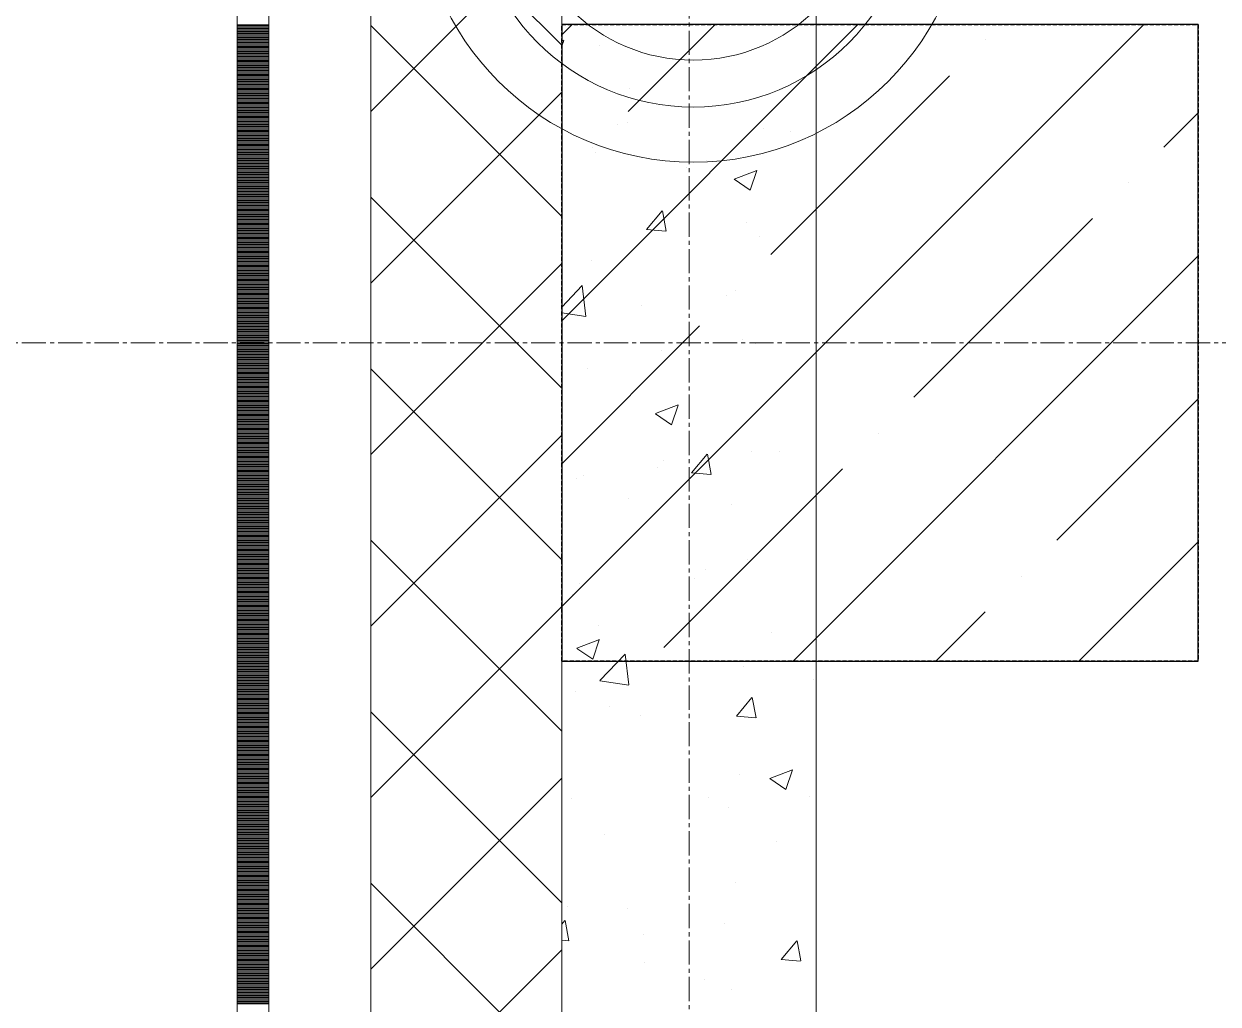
# Model space of a CAD drawing. Header units: millimetres. Extents: x 538266 to 1167394, y 114608 to 637157.
# Drawn here: x 828715 to 829653, y 192094 to 192864 of the extents above; entities that cross this region are included whole.
import ezdxf
from ezdxf.enums import TextEntityAlignment as Align

# ---------------------------------------------------------------- set-up
doc = ezdxf.new("R2010")
doc.units = ezdxf.units.MM
for name, pattern in [('CENTER2', [28.575, 19.05, -3.175, 3.175, -3.175]), ('DASHED', [19.05, 12.7, -6.35]), ('HIDDEN2', [4.7625, 3.175, -1.5875])]:
    doc.linetypes.add(name, pattern=pattern)
doc.layers.get('Defpoints').update_dxf_attribs({"color": 140})
doc.layers.add('АР_Делит', color=120, linetype='Continuous', lineweight=0, plot=False)
for name, color, linetype, lineweight in [('АР_Колонны', 70, 'Continuous', 30), ('АР_Стены ЖБ', 7, 'Continuous', 35), ('АР_Стены ПЕНОблок', 52, 'Continuous', 20), ('АР_Тонкая', 254, 'Continuous', 5), ('АР_Утеплитель', 31, 'Continuous', 0), ('АР_Штриховка', 8, 'Continuous', 0)]:
    doc.layers.add(name, color=color, linetype=linetype, lineweight=lineweight)
doc.layers.add('РД_Оси_100', color=7, linetype='Continuous', lineweight=0, true_color=0x525252)
doc.styles.add('style1', font='ARIALN.TTF')

# ---------------------------------------------------------------- blocks, each defined once
blk = doc.blocks.new('2_этаж')
at = {"layer": 'АР_Делит', "color": 18, "true_color": 0x000000}
for radius in [216.34, 173.04, 136.21]:
    blk.add_circle((672876.96, 192971.33), radius, dxfattribs=at)
at = {"layer": 'АР_Колонны', "color": 18, "linetype": 'HIDDEN2', "lineweight": 25, "true_color": 0x000000}
for p, q in [((672773.57, 192863.25), (673273.57, 192863.25)), ((672773.57, 192363.25), (672773.57, 192863.25)), ((673273.57, 192863.25), (673273.57, 192363.25)), ((673273.57, 192363.25), (672773.57, 192363.25))]:
    blk.add_line(p, q, dxfattribs=at)
at = {"layer": 'АР_Колонны', "color": 18, "linetype": 'Continuous', "lineweight": 15, "true_color": 0x000000}
for p, q in [((673273.57, 192863.25), (672773.57, 192863.25)), ((672773.57, 192863.25), (672773.57, 192363.25)), ((673273.57, 192863.25), (672773.57, 192863.25)), ((672773.57, 192863.25), (672773.57, 192363.25)), ((673273.57, 192363.25), (673273.57, 192863.25)), ((673273.57, 192363.25), (673273.57, 192863.25)), ((672773.57, 192363.25), (673273.57, 192363.25)), ((672773.57, 192363.25), (673273.57, 192363.25))]:
    blk.add_line(p, q, dxfattribs=at)
at = {"layer": 'АР_Стены ЖБ', "color": 18, "linetype": 'Continuous', "lineweight": 30, "true_color": 0x000000}
for p, q in [((673273.57, 192863.25), (672773.57, 192863.25)), ((672773.57, 192863.25), (672773.57, 192363.25)), ((673273.57, 192363.25), (673273.57, 192863.25)), ((672773.57, 192363.25), (673273.57, 192363.25))]:
    blk.add_line(p, q, dxfattribs=at)
at = {"layer": 'АР_Стены ПЕНОблок', "color": 18, "linetype": 'Continuous', "lineweight": 20, "true_color": 0x000000}
for p, q in [((672773.57, 213213.25), (672773.57, 137013.25)), ((672973.57, 137013.25), (672973.57, 213213.25))]:
    blk.add_line(p, q, dxfattribs=at)
at = {"layer": 'АР_Тонкая', "color": 18, "linetype": 'Continuous', "lineweight": 5, "true_color": 0x000000}
for p, q in [((672518.57, 213213.25), (672518.57, 137013.25)), ((672543.57, 213213.25), (672543.57, 137013.25)), ((672543.57, 137013.25), (672543.57, 213213.25)), ((672623.57, 137013.25), (672623.57, 213213.25))]:
    blk.add_line(p, q, dxfattribs=at)
at = {"layer": 'АР_Утеплитель', "color": 18, "linetype": 'Continuous', "lineweight": 0, "true_color": 0x000000}
for p, q in [((672623.57, 213213.25), (672623.57, 137013.25)), ((672773.57, 137013.25), (672773.57, 213213.25))]:
    blk.add_line(p, q, dxfattribs=at)
at = {"layer": 'АР_Штриховка', "color": 18, "linetype": 'Continuous', "lineweight": 0, "true_color": 0x000000}
for p, q in [((672773.57, 192846.97), (672623.57, 192996.97)), ((672623.57, 192794.83), (672773.57, 192944.83)), ((672518.57, 192863), (672543.57, 192863)), ((672518.57, 192862), (672543.57, 192862)), ((672518.57, 192861), (672543.57, 192861)), ((672518.57, 192860), (672543.57, 192860)), ((672518.57, 192859), (672543.57, 192859)), ((672773.57, 192712.27), (672623.57, 192862.27)), ((672518.57, 192858), (672543.57, 192858)), ((672518.57, 192857), (672543.57, 192857)), ((672518.57, 192856), (672543.57, 192856)), ((672518.57, 192855), (672543.57, 192855)), ((672518.57, 192854), (672543.57, 192854)), ((672518.57, 192853), (672543.57, 192853)), ((672518.57, 192852), (672543.57, 192852)), ((672518.57, 192851), (672543.57, 192851)), ((672518.57, 192850), (672543.57, 192850)), ((672773.57, 192850.24), (672775.19, 192850.86)), ((672773.57, 192846.04), (672775.13, 192850.7)), ((672518.57, 192849), (672543.57, 192849)), ((672518.57, 192848), (672543.57, 192848)), ((672518.57, 192847), (672543.57, 192847)), ((672518.57, 192846), (672543.57, 192846)), ((672518.57, 192845), (672543.57, 192845)), ((672518.57, 192844), (672543.57, 192844)), ((672518.57, 192843), (672543.57, 192843)), ((672518.57, 192842), (672543.57, 192842)), ((672518.57, 192841), (672543.57, 192841)), ((672518.57, 192840), (672543.57, 192840)), ((672803.19, 192846.94), (672803.19, 192846.94)), ((672518.57, 192839), (672543.57, 192839)), ((672518.57, 192838), (672543.57, 192838)), ((672518.57, 192837), (672543.57, 192837)), ((672518.57, 192836), (672543.57, 192836)), ((672518.57, 192835), (672543.57, 192835)), ((672518.57, 192834), (672543.57, 192834)), ((672518.57, 192833), (672543.57, 192833)), ((672518.57, 192832), (672543.57, 192832)), ((672518.57, 192831), (672543.57, 192831)), ((672518.57, 192830), (672543.57, 192830)), ((672518.57, 192829), (672543.57, 192829)), ((672518.57, 192828), (672543.57, 192828)), ((672518.57, 192827), (672543.57, 192827)), ((672518.57, 192826), (672543.57, 192826)), ((672518.57, 192825), (672543.57, 192825)), ((672518.57, 192824), (672543.57, 192824)), ((672518.57, 192823), (672543.57, 192823)), ((672518.57, 192822), (672543.57, 192822)), ((672518.57, 192821), (672543.57, 192821)), ((672518.57, 192820), (672543.57, 192820)), ((672518.57, 192819), (672543.57, 192819)), ((672518.57, 192818), (672543.57, 192818)), ((672518.57, 192817), (672543.57, 192817)), ((672518.57, 192816), (672543.57, 192816)), ((672518.57, 192815), (672543.57, 192815)), ((672518.57, 192814), (672543.57, 192814)), ((672518.57, 192813), (672543.57, 192813)), ((672518.57, 192812), (672543.57, 192812)), ((672826.52, 192812.51), (672826.52, 192812.51)), ((672518.57, 192811), (672543.57, 192811)), ((672518.57, 192810), (672543.57, 192810)), ((672518.57, 192809), (672543.57, 192809)), ((672518.57, 192808), (672543.57, 192808)), ((672518.57, 192807), (672543.57, 192807)), ((672518.57, 192806), (672543.57, 192806)), ((672518.57, 192805), (672543.57, 192805)), ((672518.57, 192804), (672543.57, 192804)), ((672518.57, 192803), (672543.57, 192803)), ((672623.57, 192660.13), (672773.57, 192810.13)), ((672518.57, 192802), (672543.57, 192802)), ((672518.57, 192801), (672543.57, 192801)), ((672518.57, 192800), (672543.57, 192800)), ((672518.57, 192799), (672543.57, 192799)), ((672518.57, 192798), (672543.57, 192798)), ((672518.57, 192797), (672543.57, 192797)), ((672518.57, 192796), (672543.57, 192796)), ((672518.57, 192795), (672543.57, 192795)), ((672518.57, 192794), (672543.57, 192794)), ((672518.57, 192793), (672543.57, 192793)), ((672518.57, 192792), (672543.57, 192792)), ((672518.57, 192791), (672543.57, 192791)), ((672518.57, 192790), (672543.57, 192790)), ((672518.57, 192789), (672543.57, 192789)), ((672518.57, 192788), (672543.57, 192788)), ((672518.57, 192787), (672543.57, 192787)), ((672518.57, 192786), (672543.57, 192786)), ((672518.57, 192785), (672543.57, 192785)), ((672518.57, 192784), (672543.57, 192784)), ((672817.73, 192785.01), (672817.73, 192785.01)), ((672825.2, 192786.44), (672825.2, 192786.44)), ((672518.57, 192783), (672543.57, 192783)), ((672518.57, 192782), (672543.57, 192782)), ((672518.57, 192781), (672543.57, 192781)), ((672518.57, 192780), (672543.57, 192780)), ((672518.57, 192779), (672543.57, 192779)), ((672518.57, 192778), (672543.57, 192778)), ((672518.57, 192777), (672543.57, 192777)), ((672518.57, 192776), (672543.57, 192776)), ((672518.57, 192775), (672543.57, 192775)), ((672932.02, 192781.43), (672932.02, 192781.43)), ((672953.32, 192779.28), (672953.32, 192779.28)), ((672518.57, 192774), (672543.57, 192774)), ((672518.57, 192773), (672543.57, 192773)), ((672518.57, 192772), (672543.57, 192772)), ((672518.57, 192771), (672543.57, 192771)), ((672518.57, 192770), (672543.57, 192770)), ((672518.57, 192769), (672543.57, 192769)), ((672518.57, 192768), (672543.57, 192768)), ((672518.57, 192767), (672543.57, 192767)), ((672518.57, 192766), (672543.57, 192766)), ((672518.57, 192765), (672543.57, 192765)), ((672518.57, 192764), (672543.57, 192764)), ((672518.57, 192763), (672543.57, 192763)), ((672518.57, 192762), (672543.57, 192762)), ((672518.57, 192761), (672543.57, 192761)), ((672518.57, 192760), (672543.57, 192760)), ((672518.57, 192759), (672543.57, 192759)), ((672518.57, 192758), (672543.57, 192758)), ((672518.57, 192757), (672543.57, 192757)), ((672518.57, 192756), (672543.57, 192756)), ((672800.1, 192762.39), (672800.1, 192762.39)), ((672887.38, 192756.74), (672887.38, 192756.74)), ((672518.57, 192755), (672543.57, 192755)), ((672518.57, 192754), (672543.57, 192754)), ((672518.57, 192753), (672543.57, 192753)), ((672518.57, 192752), (672543.57, 192752)), ((672518.57, 192751), (672543.57, 192751)), ((672518.57, 192750), (672543.57, 192750)), ((672518.57, 192749), (672543.57, 192749)), ((672518.57, 192748), (672543.57, 192748)), ((672518.57, 192747), (672543.57, 192747)), ((672871.29, 192750.89), (672871.29, 192750.89)), ((672909.02, 192741.76), (672926.8, 192748.59)), ((672921.6, 192733.08), (672926.75, 192748.43)), ((672518.57, 192746), (672543.57, 192746)), ((672518.57, 192745), (672543.57, 192745)), ((672518.57, 192744), (672543.57, 192744)), ((672518.57, 192743), (672543.57, 192743)), ((672518.57, 192742), (672543.57, 192742)), ((672518.57, 192741), (672543.57, 192741)), ((672518.57, 192740), (672543.57, 192740)), ((672518.57, 192739), (672543.57, 192739)), ((672518.57, 192738), (672543.57, 192738)), ((672518.57, 192737), (672543.57, 192737)), ((672908.95, 192741.61), (672921.58, 192733.09)), ((672518.57, 192736), (672543.57, 192736)), ((672518.57, 192735), (672543.57, 192735)), ((672518.57, 192734), (672543.57, 192734)), ((672518.57, 192733), (672543.57, 192733)), ((672518.57, 192732), (672543.57, 192732)), ((672518.57, 192731), (672543.57, 192731)), ((672518.57, 192730), (672543.57, 192730)), ((672518.57, 192729), (672543.57, 192729)), ((672518.57, 192728), (672543.57, 192728)), ((672773.57, 192577.56), (672623.57, 192727.56)), ((672518.57, 192727), (672543.57, 192727)), ((672518.57, 192726), (672543.57, 192726)), ((672518.57, 192725), (672543.57, 192725)), ((672518.57, 192724), (672543.57, 192724)), ((672518.57, 192723), (672543.57, 192723)), ((672518.57, 192722), (672543.57, 192722)), ((672518.57, 192721), (672543.57, 192721)), ((672518.57, 192720), (672543.57, 192720)), ((672518.57, 192719), (672543.57, 192719)), ((672518.57, 192718), (672543.57, 192718)), ((672518.57, 192717), (672543.57, 192717)), ((672518.57, 192716), (672543.57, 192716)), ((672518.57, 192715), (672543.57, 192715)), ((672518.57, 192714), (672543.57, 192714)), ((672518.57, 192713), (672543.57, 192713)), ((672518.57, 192712), (672543.57, 192712)), ((672518.57, 192711), (672543.57, 192711)), ((672518.57, 192710), (672543.57, 192710)), ((672518.57, 192709), (672543.57, 192709)), ((672840.31, 192702.2), (672852.56, 192716.8)), ((672855.75, 192700.92), (672852.82, 192716.84)), ((672518.57, 192708), (672543.57, 192708)), ((672518.57, 192707), (672543.57, 192707)), ((672518.57, 192706), (672543.57, 192706)), ((672518.57, 192705), (672543.57, 192705)), ((672518.57, 192704), (672543.57, 192704)), ((672518.57, 192703), (672543.57, 192703)), ((672518.57, 192702), (672543.57, 192702)), ((672518.57, 192701), (672543.57, 192701)), ((672518.57, 192700), (672543.57, 192700)), ((672840.31, 192702.2), (672855.49, 192700.87)), ((672918.8, 192707.38), (672918.8, 192707.38)), ((672518.57, 192699), (672543.57, 192699)), ((672518.57, 192698), (672543.57, 192698)), ((672518.57, 192697), (672543.57, 192697)), ((672518.57, 192696), (672543.57, 192696)), ((672518.57, 192695), (672543.57, 192695)), ((672518.57, 192694), (672543.57, 192694)), ((672518.57, 192693), (672543.57, 192693)), ((672518.57, 192692), (672543.57, 192692)), ((672518.57, 192691), (672543.57, 192691)), ((672518.57, 192690), (672543.57, 192690)), ((672928.93, 192696.88), (672928.93, 192696.88)), ((672518.57, 192689), (672543.57, 192689)), ((672518.57, 192688), (672543.57, 192688)), ((672518.57, 192687), (672543.57, 192687)), ((672518.57, 192686), (672543.57, 192686)), ((672518.57, 192685), (672543.57, 192685)), ((672518.57, 192684), (672543.57, 192684)), ((672518.57, 192683), (672543.57, 192683)), ((672518.57, 192682), (672543.57, 192682)), ((672518.57, 192681), (672543.57, 192681)), ((672518.57, 192680), (672543.57, 192680)), ((672518.57, 192679), (672543.57, 192679)), ((672518.57, 192678), (672543.57, 192678)), ((672518.57, 192677), (672543.57, 192677)), ((672518.57, 192676), (672543.57, 192676)), ((672518.57, 192675), (672543.57, 192675)), ((672518.57, 192674), (672543.57, 192674)), ((672518.57, 192673), (672543.57, 192673)), ((672518.57, 192672), (672543.57, 192672)), ((672623.57, 192525.43), (672773.57, 192675.43)), ((672797.01, 192677.83), (672797.01, 192677.83)), ((672518.57, 192671), (672543.57, 192671)), ((672518.57, 192670), (672543.57, 192670)), ((672518.57, 192669), (672543.57, 192669)), ((672518.57, 192668), (672543.57, 192668)), ((672518.57, 192667), (672543.57, 192667)), ((672518.57, 192666), (672543.57, 192666)), ((672518.57, 192665), (672543.57, 192665)), ((672518.57, 192664), (672543.57, 192664)), ((672518.57, 192663), (672543.57, 192663)), ((672518.57, 192662), (672543.57, 192662)), ((672518.57, 192661), (672543.57, 192661)), ((672518.57, 192660), (672543.57, 192660)), ((672518.57, 192659), (672543.57, 192659)), ((672518.57, 192658), (672543.57, 192658)), ((672518.57, 192657), (672543.57, 192657)), ((672518.57, 192656), (672543.57, 192656)), ((672518.57, 192655), (672543.57, 192655)), ((672518.57, 192654), (672543.57, 192654)), ((672518.57, 192653), (672543.57, 192653)), ((672773.57, 192641.28), (672789.66, 192658.06)), ((672792.54, 192633.94), (672789.74, 192658.07)), ((672518.57, 192652), (672543.57, 192652)), ((672518.57, 192651), (672543.57, 192651)), ((672518.57, 192650), (672543.57, 192650)), ((672518.57, 192649), (672543.57, 192649)), ((672518.57, 192648), (672543.57, 192648)), ((672518.57, 192647), (672543.57, 192647)), ((672518.57, 192646), (672543.57, 192646)), ((672518.57, 192645), (672543.57, 192645)), ((672518.57, 192644), (672543.57, 192644)), ((672518.57, 192643), (672543.57, 192643)), ((672902.79, 192650.17), (672902.79, 192650.17)), ((672518.57, 192642), (672543.57, 192642)), ((672518.57, 192641), (672543.57, 192641)), ((672518.57, 192640), (672543.57, 192640)), ((672518.57, 192639), (672543.57, 192639)), ((672518.57, 192638), (672543.57, 192638)), ((672518.57, 192637), (672543.57, 192637)), ((672518.57, 192636), (672543.57, 192636)), ((672518.57, 192635), (672543.57, 192635)), ((672518.57, 192634), (672543.57, 192634)), ((672773.57, 192636.76), (672792.53, 192633.82)), ((672836.26, 192642.43), (672836.26, 192642.43)), ((672518.57, 192633), (672543.57, 192633)), ((672518.57, 192632), (672543.57, 192632)), ((672518.57, 192631), (672543.57, 192631)), ((672518.57, 192630), (672543.57, 192630)), ((672518.57, 192629), (672543.57, 192629)), ((672518.57, 192628), (672543.57, 192628)), ((672518.57, 192627), (672543.57, 192627)), ((672518.57, 192626), (672543.57, 192626)), ((672518.57, 192625), (672543.57, 192625)), ((672518.57, 192624), (672543.57, 192624)), ((672518.57, 192623), (672543.57, 192623)), ((672518.57, 192622), (672543.57, 192622)), ((672518.57, 192621), (672543.57, 192621)), ((672518.57, 192620), (672543.57, 192620)), ((672518.57, 192619), (672543.57, 192619)), ((672518.57, 192618), (672543.57, 192618)), ((672518.57, 192617), (672543.57, 192617)), ((672518.57, 192616), (672543.57, 192616)), ((672518.57, 192615), (672543.57, 192615)), ((672915.56, 192615.57), (672915.56, 192615.57)), ((672518.57, 192614), (672543.57, 192614)), ((672518.57, 192613), (672543.57, 192613)), ((672518.57, 192612), (672543.57, 192612)), ((672518.57, 192611), (672543.57, 192611)), ((672518.57, 192610), (672543.57, 192610)), ((672518.57, 192609), (672543.57, 192609)), ((672518.57, 192608), (672543.57, 192608)), ((672518.57, 192607), (672543.57, 192607)), ((672518.57, 192606), (672543.57, 192606)), ((672851.98, 192607.2), (672851.98, 192607.2)), ((672925.85, 192612.32), (672925.85, 192612.32)), ((672518.57, 192605), (672543.57, 192605)), ((672518.57, 192604), (672543.57, 192604)), ((672518.57, 192603), (672543.57, 192603)), ((672518.57, 192602), (672543.57, 192602)), ((672518.57, 192601), (672543.57, 192601)), ((672518.57, 192600), (672543.57, 192600)), ((672518.57, 192599), (672543.57, 192599)), ((672518.57, 192598), (672543.57, 192598)), ((672518.57, 192597), (672543.57, 192597)), ((672518.57, 192596), (672543.57, 192596)), ((672518.57, 192595), (672543.57, 192595)), ((672518.57, 192594), (672543.57, 192594)), ((672518.57, 192593), (672543.57, 192593)), ((672518.57, 192592), (672543.57, 192592)), ((672518.57, 192591), (672543.57, 192591)), ((672518.57, 192590), (672543.57, 192590)), ((672518.57, 192589), (672543.57, 192589)), ((672518.57, 192588), (672543.57, 192588)), ((672518.57, 192587), (672543.57, 192587)), ((672773.57, 192442.86), (672623.57, 192592.86)), ((672793.92, 192593.28), (672793.92, 192593.28)), ((672518.57, 192586), (672543.57, 192586)), ((672518.57, 192585), (672543.57, 192585)), ((672518.57, 192584), (672543.57, 192584)), ((672518.57, 192583), (672543.57, 192583)), ((672518.57, 192582), (672543.57, 192582)), ((672518.57, 192581), (672543.57, 192581)), ((672518.57, 192580), (672543.57, 192580)), ((672518.57, 192579), (672543.57, 192579)), ((672518.57, 192578), (672543.57, 192578)), ((672518.57, 192577), (672543.57, 192577)), ((672518.57, 192576), (672543.57, 192576)), ((672518.57, 192575), (672543.57, 192575)), ((672518.57, 192574), (672543.57, 192574)), ((672518.57, 192573), (672543.57, 192573)), ((672518.57, 192572), (672543.57, 192572)), ((672518.57, 192571), (672543.57, 192571)), ((672518.57, 192570), (672543.57, 192570)), ((672518.57, 192569), (672543.57, 192569)), ((672518.57, 192568), (672543.57, 192568)), ((672518.57, 192567), (672543.57, 192567)), ((672518.57, 192566), (672543.57, 192566)), ((672518.57, 192565), (672543.57, 192565)), ((672518.57, 192564), (672543.57, 192564)), ((672518.57, 192563), (672543.57, 192563)), ((672518.57, 192562), (672543.57, 192562)), ((672518.57, 192561), (672543.57, 192561)), ((672518.57, 192560), (672543.57, 192560)), ((672518.57, 192559), (672543.57, 192559)), ((672847.22, 192557.58), (672865, 192564.4)), ((672859.8, 192548.89), (672864.95, 192564.24)), ((672518.57, 192558), (672543.57, 192558)), ((672518.57, 192557), (672543.57, 192557)), ((672518.57, 192556), (672543.57, 192556)), ((672518.57, 192555), (672543.57, 192555)), ((672518.57, 192554), (672543.57, 192554)), ((672518.57, 192553), (672543.57, 192553)), ((672518.57, 192552), (672543.57, 192552)), ((672518.57, 192551), (672543.57, 192551)), ((672518.57, 192550), (672543.57, 192550)), ((672847.15, 192557.42), (672859.78, 192548.9)), ((672518.57, 192549), (672543.57, 192549)), ((672518.57, 192548), (672543.57, 192548)), ((672518.57, 192547), (672543.57, 192547)), ((672518.57, 192546), (672543.57, 192546)), ((672518.57, 192545), (672543.57, 192545)), ((672518.57, 192544), (672543.57, 192544)), ((672518.57, 192543), (672543.57, 192543)), ((672518.57, 192542), (672543.57, 192542)), ((672518.57, 192541), (672543.57, 192541)), ((672518.57, 192540), (672543.57, 192540)), ((672623.57, 192390.72), (672773.57, 192540.72)), ((672518.57, 192539), (672543.57, 192539)), ((672518.57, 192538), (672543.57, 192538)), ((672518.57, 192537), (672543.57, 192537)), ((672518.57, 192536), (672543.57, 192536)), ((672518.57, 192535), (672543.57, 192535)), ((672518.57, 192534), (672543.57, 192534)), ((672518.57, 192533), (672543.57, 192533)), ((672518.57, 192532), (672543.57, 192532)), ((672518.57, 192531), (672543.57, 192531)), ((672518.57, 192530), (672543.57, 192530)), ((672518.57, 192529), (672543.57, 192529)), ((672518.57, 192528), (672543.57, 192528)), ((672518.57, 192527), (672543.57, 192527)), ((672518.57, 192526), (672543.57, 192526)), ((672518.57, 192525), (672543.57, 192525)), ((672518.57, 192524), (672543.57, 192524)), ((672518.57, 192523), (672543.57, 192523)), ((672518.57, 192522), (672543.57, 192522)), ((672518.57, 192521), (672543.57, 192521)), ((672875.56, 192511.15), (672887.8, 192525.74)), ((672891, 192509.86), (672888.06, 192525.78)), ((672922.76, 192527.77), (672922.76, 192527.77)), ((672944.94, 192528.05), (672944.94, 192528.05)), ((672518.57, 192520), (672543.57, 192520)), ((672518.57, 192519), (672543.57, 192519)), ((672518.57, 192518), (672543.57, 192518)), ((672518.57, 192517), (672543.57, 192517)), ((672518.57, 192516), (672543.57, 192516)), ((672518.57, 192515), (672543.57, 192515)), ((672518.57, 192514), (672543.57, 192514)), ((672518.57, 192513), (672543.57, 192513)), ((672518.57, 192512), (672543.57, 192512)), ((672848.74, 192515.39), (672848.74, 192515.39)), ((672853.33, 192520.38), (672853.33, 192520.38)), ((672518.57, 192511), (672543.57, 192511)), ((672518.57, 192510), (672543.57, 192510)), ((672518.57, 192509), (672543.57, 192509)), ((672518.57, 192508), (672543.57, 192508)), ((672518.57, 192507), (672543.57, 192507)), ((672518.57, 192506), (672543.57, 192506)), ((672518.57, 192505), (672543.57, 192505)), ((672518.57, 192504), (672543.57, 192504)), ((672518.57, 192503), (672543.57, 192503)), ((672785.16, 192507.02), (672785.16, 192507.02)), ((672790.83, 192508.72), (672790.83, 192508.72)), ((672875.56, 192511.14), (672890.74, 192509.81)), ((672518.57, 192502), (672543.57, 192502)), ((672518.57, 192501), (672543.57, 192501)), ((672518.57, 192500), (672543.57, 192500)), ((672518.57, 192499), (672543.57, 192499)), ((672518.57, 192498), (672543.57, 192498)), ((672518.57, 192497), (672543.57, 192497)), ((672518.57, 192496), (672543.57, 192496)), ((672518.57, 192495), (672543.57, 192495)), ((672518.57, 192494), (672543.57, 192494)), ((672518.57, 192493), (672543.57, 192493)), ((672518.57, 192492), (672543.57, 192492)), ((672518.57, 192491), (672543.57, 192491)), ((672518.57, 192490), (672543.57, 192490)), ((672518.57, 192489), (672543.57, 192489)), ((672518.57, 192488), (672543.57, 192488)), ((672518.57, 192487), (672543.57, 192487)), ((672518.57, 192486), (672543.57, 192486)), ((672518.57, 192485), (672543.57, 192485)), ((672518.57, 192484), (672543.57, 192484)), ((672825.77, 192490.88), (672825.77, 192490.88)), ((672906.88, 192486.26), (672906.88, 192486.26)), ((672518.57, 192483), (672543.57, 192483)), ((672518.57, 192482), (672543.57, 192482)), ((672518.57, 192481), (672543.57, 192481)), ((672518.57, 192480), (672543.57, 192480)), ((672518.57, 192479), (672543.57, 192479)), ((672518.57, 192478), (672543.57, 192478)), ((672518.57, 192477), (672543.57, 192477)), ((672518.57, 192476), (672543.57, 192476)), ((672518.57, 192475), (672543.57, 192475)), ((672518.57, 192474), (672543.57, 192474)), ((672518.57, 192473), (672543.57, 192473)), ((672518.57, 192472), (672543.57, 192472)), ((672518.57, 192471), (672543.57, 192471)), ((672518.57, 192470), (672543.57, 192470)), ((672518.57, 192469), (672543.57, 192469)), ((672518.57, 192468), (672543.57, 192468)), ((672518.57, 192467), (672543.57, 192467)), ((672518.57, 192466), (672543.57, 192466)), ((672518.57, 192465), (672543.57, 192465)), ((672518.57, 192464), (672543.57, 192464)), ((672518.57, 192463), (672543.57, 192463)), ((672518.57, 192462), (672543.57, 192462)), ((672518.57, 192461), (672543.57, 192461)), ((672518.57, 192460), (672543.57, 192460)), ((672518.57, 192459), (672543.57, 192459)), ((672518.57, 192458), (672543.57, 192458)), ((672518.57, 192457), (672543.57, 192457)), ((672518.57, 192456), (672543.57, 192456)), ((672773.57, 192308.15), (672623.57, 192458.15)), ((672518.57, 192455), (672543.57, 192455)), ((672518.57, 192454), (672543.57, 192454)), ((672518.57, 192453), (672543.57, 192453)), ((672518.57, 192452), (672543.57, 192452)), ((672518.57, 192451), (672543.57, 192451)), ((672518.57, 192450), (672543.57, 192450)), ((672518.57, 192449), (672543.57, 192449)), ((672518.57, 192448), (672543.57, 192448)), ((672518.57, 192447), (672543.57, 192447)), ((672518.57, 192446), (672543.57, 192446)), ((672518.57, 192445), (672543.57, 192445)), ((672518.57, 192444), (672543.57, 192444)), ((672518.57, 192443), (672543.57, 192443)), ((672518.57, 192442), (672543.57, 192442)), ((672518.57, 192441), (672543.57, 192441)), ((672518.57, 192440), (672543.57, 192440)), ((672518.57, 192439), (672543.57, 192439)), ((672518.57, 192438), (672543.57, 192438)), ((672518.57, 192437), (672543.57, 192437)), ((672919.67, 192443.21), (672919.67, 192443.21)), ((672518.57, 192436), (672543.57, 192436)), ((672518.57, 192435), (672543.57, 192435)), ((672518.57, 192434), (672543.57, 192434)), ((672518.57, 192433), (672543.57, 192433)), ((672518.57, 192432), (672543.57, 192432)), ((672518.57, 192431), (672543.57, 192431)), ((672518.57, 192430), (672543.57, 192430)), ((672518.57, 192429), (672543.57, 192429)), ((672518.57, 192428), (672543.57, 192428)), ((672878.12, 192427.87), (672878.12, 192427.87)), ((672886.64, 192435.11), (672886.64, 192435.11)), ((672518.57, 192427), (672543.57, 192427)), ((672518.57, 192426), (672543.57, 192426)), ((672518.57, 192425), (672543.57, 192425)), ((672518.57, 192424), (672543.57, 192424)), ((672518.57, 192423), (672543.57, 192423)), ((672518.57, 192422), (672543.57, 192422)), ((672518.57, 192421), (672543.57, 192421)), ((672518.57, 192420), (672543.57, 192420)), ((672518.57, 192419), (672543.57, 192419)), ((672518.57, 192418), (672543.57, 192418)), ((672787.74, 192424.17), (672787.74, 192424.17)), ((672518.57, 192417), (672543.57, 192417)), ((672518.57, 192416), (672543.57, 192416)), ((672518.57, 192415), (672543.57, 192415)), ((672518.57, 192414), (672543.57, 192414)), ((672518.57, 192413), (672543.57, 192413)), ((672518.57, 192412), (672543.57, 192412)), ((672518.57, 192411), (672543.57, 192411)), ((672518.57, 192410), (672543.57, 192410)), ((672518.57, 192409), (672543.57, 192409)), ((672781.92, 192415.21), (672781.92, 192415.21)), ((672518.57, 192408), (672543.57, 192408)), ((672518.57, 192407), (672543.57, 192407)), ((672518.57, 192406), (672543.57, 192406)), ((672518.57, 192405), (672543.57, 192405)), ((672518.57, 192404), (672543.57, 192404)), ((672518.57, 192403), (672543.57, 192403)), ((672518.57, 192402), (672543.57, 192402)), ((672518.57, 192401), (672543.57, 192401)), ((672518.57, 192400), (672543.57, 192400)), ((672623.57, 192256.02), (672773.57, 192406.02)), ((672518.57, 192399), (672543.57, 192399)), ((672518.57, 192398), (672543.57, 192398)), ((672518.57, 192397), (672543.57, 192397)), ((672518.57, 192396), (672543.57, 192396)), ((672518.57, 192395), (672543.57, 192395)), ((672518.57, 192394), (672543.57, 192394)), ((672518.57, 192393), (672543.57, 192393)), ((672518.57, 192392), (672543.57, 192392)), ((672518.57, 192391), (672543.57, 192391)), ((672518.57, 192390), (672543.57, 192390)), ((672802.79, 192391.27), (672802.79, 192391.27)), ((672518.57, 192389), (672543.57, 192389)), ((672518.57, 192388), (672543.57, 192388)), ((672518.57, 192387), (672543.57, 192387)), ((672518.57, 192386), (672543.57, 192386)), ((672518.57, 192385), (672543.57, 192385)), ((672518.57, 192384), (672543.57, 192384)), ((672518.57, 192383), (672543.57, 192383)), ((672518.57, 192382), (672543.57, 192382)), ((672518.57, 192381), (672543.57, 192381)), ((672938.38, 192385.54), (672938.38, 192385.54)), ((672518.57, 192380), (672543.57, 192380)), ((672518.57, 192379), (672543.57, 192379)), ((672518.57, 192378), (672543.57, 192378)), ((672518.57, 192377), (672543.57, 192377)), ((672518.57, 192376), (672543.57, 192376)), ((672518.57, 192375), (672543.57, 192375)), ((672518.57, 192374), (672543.57, 192374)), ((672518.57, 192373), (672543.57, 192373)), ((672518.57, 192372), (672543.57, 192372)), ((672518.57, 192371), (672543.57, 192371)), ((672785.34, 192373.23), (672797.98, 192364.71)), ((672785.41, 192373.39), (672803.2, 192380.21)), ((672797.99, 192364.71), (672803.14, 192380.06)), ((672518.57, 192370), (672543.57, 192370)), ((672518.57, 192369), (672543.57, 192369)), ((672518.57, 192368), (672543.57, 192368)), ((672518.57, 192367), (672543.57, 192367)), ((672518.57, 192366), (672543.57, 192366)), ((672518.57, 192365), (672543.57, 192365)), ((672518.57, 192364), (672543.57, 192364)), ((672518.57, 192363), (672543.57, 192363)), ((672518.57, 192362), (672543.57, 192362)), ((672803.56, 192347.97), (672823.34, 192368.59)), ((672826.22, 192344.48), (672823.41, 192368.6)), ((672518.57, 192361), (672543.57, 192361)), ((672518.57, 192360), (672543.57, 192360)), ((672518.57, 192359), (672543.57, 192359)), ((672518.57, 192358), (672543.57, 192358)), ((672518.57, 192357), (672543.57, 192357)), ((672518.57, 192356), (672543.57, 192356)), ((672518.57, 192355), (672543.57, 192355)), ((672518.57, 192354), (672543.57, 192354)), ((672518.57, 192353), (672543.57, 192353)), ((672916.58, 192358.66), (672916.58, 192358.66)), ((672518.57, 192352), (672543.57, 192352)), ((672518.57, 192351), (672543.57, 192351)), ((672518.57, 192350), (672543.57, 192350)), ((672518.57, 192349), (672543.57, 192349)), ((672518.57, 192348), (672543.57, 192348)), ((672518.57, 192347), (672543.57, 192347)), ((672518.57, 192346), (672543.57, 192346)), ((672518.57, 192345), (672543.57, 192345)), ((672518.57, 192344), (672543.57, 192344)), ((672518.57, 192343), (672543.57, 192343)), ((672803.61, 192347.86), (672826.2, 192344.35)), ((672971.72, 192348.81), (672971.72, 192348.81)), ((672518.57, 192342), (672543.57, 192342)), ((672518.57, 192341), (672543.57, 192341)), ((672518.57, 192340), (672543.57, 192340)), ((672518.57, 192339), (672543.57, 192339)), ((672518.57, 192338), (672543.57, 192338)), ((672518.57, 192337), (672543.57, 192337)), ((672518.57, 192336), (672543.57, 192336)), ((672518.57, 192335), (672543.57, 192335)), ((672518.57, 192334), (672543.57, 192334)), ((672784.66, 192339.61), (672784.66, 192339.61)), ((672910.8, 192320.09), (672923.05, 192334.68)), ((672926.24, 192318.8), (672923.3, 192334.73)), ((672518.57, 192333), (672543.57, 192333)), ((672518.57, 192332), (672543.57, 192332)), ((672518.57, 192331), (672543.57, 192331)), ((672518.57, 192330), (672543.57, 192330)), ((672518.57, 192329), (672543.57, 192329)), ((672518.57, 192328), (672543.57, 192328)), ((672518.57, 192327), (672543.57, 192327)), ((672518.57, 192326), (672543.57, 192326)), ((672518.57, 192325), (672543.57, 192325)), ((672518.57, 192324), (672543.57, 192324)), ((672811.3, 192327.69), (672811.3, 192327.69)), ((672518.57, 192323), (672543.57, 192323)), ((672518.57, 192322), (672543.57, 192322)), ((672518.57, 192321), (672543.57, 192321)), ((672518.57, 192320), (672543.57, 192320)), ((672518.57, 192319), (672543.57, 192319)), ((672518.57, 192318), (672543.57, 192318)), ((672518.57, 192317), (672543.57, 192317)), ((672518.57, 192316), (672543.57, 192316)), ((672518.57, 192315), (672543.57, 192315)), ((672773.57, 192173.45), (672623.57, 192323.45)), ((672835.51, 192320.79), (672835.51, 192320.79)), ((672910.8, 192320.09), (672925.98, 192318.76)), ((672518.57, 192314), (672543.57, 192314)), ((672518.57, 192313), (672543.57, 192313)), ((672518.57, 192312), (672543.57, 192312)), ((672518.57, 192311), (672543.57, 192311)), ((672518.57, 192310), (672543.57, 192310)), ((672518.57, 192309), (672543.57, 192309)), ((672518.57, 192308), (672543.57, 192308)), ((672518.57, 192307), (672543.57, 192307)), ((672518.57, 192306), (672543.57, 192306)), ((672518.57, 192305), (672543.57, 192305)), ((672518.57, 192304), (672543.57, 192304)), ((672518.57, 192303), (672543.57, 192303)), ((672518.57, 192302), (672543.57, 192302)), ((672518.57, 192301), (672543.57, 192301)), ((672518.57, 192300), (672543.57, 192300)), ((672518.57, 192299), (672543.57, 192299)), ((672518.57, 192298), (672543.57, 192298)), ((672518.57, 192297), (672543.57, 192297)), ((672518.57, 192296), (672543.57, 192296)), ((672518.57, 192295), (672543.57, 192295)), ((672518.57, 192294), (672543.57, 192294)), ((672518.57, 192293), (672543.57, 192293)), ((672518.57, 192292), (672543.57, 192292)), ((672518.57, 192291), (672543.57, 192291)), ((672518.57, 192290), (672543.57, 192290)), ((672518.57, 192289), (672543.57, 192289)), ((672518.57, 192288), (672543.57, 192288)), ((672518.57, 192287), (672543.57, 192287)), ((672518.57, 192286), (672543.57, 192286)), ((672518.57, 192285), (672543.57, 192285)), ((672518.57, 192284), (672543.57, 192284)), ((672518.57, 192283), (672543.57, 192283)), ((672518.57, 192282), (672543.57, 192282)), ((672518.57, 192281), (672543.57, 192281)), ((672518.57, 192280), (672543.57, 192280)), ((672518.57, 192279), (672543.57, 192279)), ((672518.57, 192278), (672543.57, 192278)), ((672937.03, 192271.12), (672954.81, 192277.95)), ((672949.61, 192262.44), (672954.76, 192277.79)), ((672518.57, 192277), (672543.57, 192277)), ((672518.57, 192276), (672543.57, 192276)), ((672518.57, 192275), (672543.57, 192275)), ((672518.57, 192274), (672543.57, 192274)), ((672518.57, 192273), (672543.57, 192273)), ((672518.57, 192272), (672543.57, 192272)), ((672518.57, 192271), (672543.57, 192271)), ((672518.57, 192270), (672543.57, 192270)), ((672518.57, 192269), (672543.57, 192269)), ((672518.57, 192268), (672543.57, 192268)), ((672623.57, 192121.31), (672773.57, 192271.31)), ((672913.49, 192274.1), (672913.49, 192274.1)), ((672936.96, 192270.97), (672949.59, 192262.45)), ((672518.57, 192267), (672543.57, 192267)), ((672518.57, 192266), (672543.57, 192266)), ((672518.57, 192265), (672543.57, 192265)), ((672518.57, 192264), (672543.57, 192264)), ((672518.57, 192263), (672543.57, 192263)), ((672518.57, 192262), (672543.57, 192262)), ((672518.57, 192261), (672543.57, 192261)), ((672518.57, 192260), (672543.57, 192260)), ((672518.57, 192259), (672543.57, 192259)), ((672518.57, 192258), (672543.57, 192258)), ((672518.57, 192257), (672543.57, 192257)), ((672518.57, 192256), (672543.57, 192256)), ((672518.57, 192255), (672543.57, 192255)), ((672518.57, 192254), (672543.57, 192254)), ((672518.57, 192253), (672543.57, 192253)), ((672518.57, 192252), (672543.57, 192252)), ((672518.57, 192251), (672543.57, 192251)), ((672518.57, 192250), (672543.57, 192250)), ((672518.57, 192249), (672543.57, 192249)), ((672781.57, 192255.06), (672781.57, 192255.06)), ((672888.92, 192255.75), (672888.92, 192255.75)), ((672968.48, 192257), (672968.48, 192257)), ((672518.57, 192248), (672543.57, 192248)), ((672518.57, 192247), (672543.57, 192247)), ((672518.57, 192246), (672543.57, 192246)), ((672518.57, 192245), (672543.57, 192245)), ((672518.57, 192244), (672543.57, 192244)), ((672518.57, 192243), (672543.57, 192243)), ((672518.57, 192242), (672543.57, 192242)), ((672518.57, 192241), (672543.57, 192241)), ((672518.57, 192240), (672543.57, 192240)), ((672904.9, 192248.63), (672904.9, 192248.63)), ((672518.57, 192239), (672543.57, 192239)), ((672518.57, 192238), (672543.57, 192238)), ((672518.57, 192237), (672543.57, 192237)), ((672518.57, 192236), (672543.57, 192236)), ((672518.57, 192235), (672543.57, 192235)), ((672518.57, 192234), (672543.57, 192234)), ((672518.57, 192233), (672543.57, 192233)), ((672518.57, 192232), (672543.57, 192232)), ((672518.57, 192231), (672543.57, 192231)), ((672518.57, 192230), (672543.57, 192230)), ((672518.57, 192229), (672543.57, 192229)), ((672518.57, 192228), (672543.57, 192228)), ((672518.57, 192227), (672543.57, 192227)), ((672518.57, 192226), (672543.57, 192226)), ((672518.57, 192225), (672543.57, 192225)), ((672518.57, 192224), (672543.57, 192224)), ((672518.57, 192223), (672543.57, 192223)), ((672518.57, 192222), (672543.57, 192222)), ((672518.57, 192221), (672543.57, 192221)), ((672806.89, 192227.36), (672806.89, 192227.36)), ((672942.48, 192221.63), (672942.48, 192221.63)), ((672518.57, 192220), (672543.57, 192220)), ((672518.57, 192219), (672543.57, 192219)), ((672518.57, 192218), (672543.57, 192218)), ((672518.57, 192217), (672543.57, 192217)), ((672518.57, 192216), (672543.57, 192216)), ((672518.57, 192215), (672543.57, 192215)), ((672518.57, 192214), (672543.57, 192214)), ((672518.57, 192213), (672543.57, 192213)), ((672518.57, 192212), (672543.57, 192212)), ((672518.57, 192211), (672543.57, 192211)), ((672518.57, 192210), (672543.57, 192210)), ((672518.57, 192209), (672543.57, 192209)), ((672518.57, 192208), (672543.57, 192208)), ((672518.57, 192207), (672543.57, 192207)), ((672518.57, 192206), (672543.57, 192206)), ((672518.57, 192205), (672543.57, 192205)), ((672518.57, 192204), (672543.57, 192204)), ((672518.57, 192203), (672543.57, 192203)), ((672518.57, 192202), (672543.57, 192202)), ((672518.57, 192201), (672543.57, 192201)), ((672518.57, 192200), (672543.57, 192200)), ((672518.57, 192199), (672543.57, 192199)), ((672518.57, 192198), (672543.57, 192198)), ((672518.57, 192197), (672543.57, 192197)), ((672518.57, 192196), (672543.57, 192196)), ((672518.57, 192195), (672543.57, 192195)), ((672518.57, 192194), (672543.57, 192194)), ((672518.57, 192193), (672543.57, 192193)), ((672973.15, 192194.66), (672973.15, 192194.66)), ((672518.57, 192192), (672543.57, 192192)), ((672518.57, 192191), (672543.57, 192191)), ((672518.57, 192190), (672543.57, 192190)), ((672518.57, 192189), (672543.57, 192189)), ((672518.57, 192188), (672543.57, 192188)), ((672518.57, 192187), (672543.57, 192187)), ((672518.57, 192186), (672543.57, 192186)), ((672518.57, 192185), (672543.57, 192185)), ((672518.57, 192184), (672543.57, 192184)), ((672773.57, 192038.75), (672623.57, 192188.75)), ((672910.4, 192189.55), (672910.4, 192189.55)), ((672518.57, 192183), (672543.57, 192183)), ((672518.57, 192182), (672543.57, 192182)), ((672518.57, 192181), (672543.57, 192181)), ((672518.57, 192180), (672543.57, 192180)), ((672518.57, 192179), (672543.57, 192179)), ((672518.57, 192178), (672543.57, 192178)), ((672518.57, 192177), (672543.57, 192177)), ((672518.57, 192176), (672543.57, 192176)), ((672518.57, 192175), (672543.57, 192175)), ((672518.57, 192174), (672543.57, 192174)), ((672518.57, 192173), (672543.57, 192173)), ((672518.57, 192172), (672543.57, 192172)), ((672518.57, 192171), (672543.57, 192171)), ((672518.57, 192170), (672543.57, 192170)), ((672518.57, 192169), (672543.57, 192169)), ((672518.57, 192168), (672543.57, 192168)), ((672518.57, 192167), (672543.57, 192167)), ((672518.57, 192166), (672543.57, 192166)), ((672518.57, 192165), (672543.57, 192165)), ((672778.48, 192170.5), (672778.48, 192170.5)), ((672825.02, 192169.24), (672825.02, 192169.24)), ((672518.57, 192164), (672543.57, 192164)), ((672518.57, 192163), (672543.57, 192163)), ((672518.57, 192162), (672543.57, 192162)), ((672518.57, 192161), (672543.57, 192161)), ((672518.57, 192160), (672543.57, 192160)), ((672518.57, 192159), (672543.57, 192159)), ((672518.57, 192158), (672543.57, 192158)), ((672518.57, 192157), (672543.57, 192157)), ((672518.57, 192156), (672543.57, 192156)), ((672773.57, 192156.55), (672776.1, 192159.57)), ((672779.3, 192143.69), (672776.36, 192159.61)), ((672901.66, 192156.82), (672901.66, 192156.82)), ((672518.57, 192155), (672543.57, 192155)), ((672518.57, 192154), (672543.57, 192154)), ((672518.57, 192153), (672543.57, 192153)), ((672518.57, 192152), (672543.57, 192152)), ((672518.57, 192151), (672543.57, 192151)), ((672518.57, 192150), (672543.57, 192150)), ((672518.57, 192149), (672543.57, 192149)), ((672518.57, 192148), (672543.57, 192148)), ((672518.57, 192147), (672543.57, 192147)), ((672518.57, 192146), (672543.57, 192146)), ((672838.08, 192148.45), (672838.08, 192148.45)), ((672518.57, 192145), (672543.57, 192145)), ((672518.57, 192144), (672543.57, 192144)), ((672518.57, 192143), (672543.57, 192143)), ((672518.57, 192142), (672543.57, 192142)), ((672518.57, 192141), (672543.57, 192141)), ((672518.57, 192140), (672543.57, 192140)), ((672518.57, 192139), (672543.57, 192139)), ((672518.57, 192138), (672543.57, 192138)), ((672518.57, 192137), (672543.57, 192137)), ((672623.57, 191986.61), (672773.57, 192136.61)), ((672773.57, 192144.12), (672779.04, 192143.64)), ((672946.04, 192129.03), (672958.29, 192143.63)), ((672961.48, 192127.75), (672958.55, 192143.67)), ((672518.57, 192136), (672543.57, 192136)), ((672518.57, 192135), (672543.57, 192135)), ((672518.57, 192134), (672543.57, 192134)), ((672518.57, 192133), (672543.57, 192133)), ((672518.57, 192132), (672543.57, 192132)), ((672518.57, 192131), (672543.57, 192131)), ((672518.57, 192130), (672543.57, 192130)), ((672518.57, 192129), (672543.57, 192129)), ((672518.57, 192128), (672543.57, 192128)), ((672518.57, 192127), (672543.57, 192127)), ((672946.04, 192129.03), (672961.23, 192127.7)), ((672518.57, 192126), (672543.57, 192126)), ((672518.57, 192125), (672543.57, 192125)), ((672518.57, 192124), (672543.57, 192124)), ((672518.57, 192123), (672543.57, 192123)), ((672518.57, 192122), (672543.57, 192122)), ((672518.57, 192121), (672543.57, 192121)), ((672518.57, 192120), (672543.57, 192120)), ((672518.57, 192119), (672543.57, 192119)), ((672518.57, 192118), (672543.57, 192118)), ((672838.39, 192126.64), (672838.39, 192126.64)), ((672518.57, 192117), (672543.57, 192117)), ((672518.57, 192116), (672543.57, 192116)), ((672518.57, 192115), (672543.57, 192115)), ((672518.57, 192114), (672543.57, 192114)), ((672518.57, 192113), (672543.57, 192113)), ((672518.57, 192112), (672543.57, 192112)), ((672518.57, 192111), (672543.57, 192111)), ((672518.57, 192110), (672543.57, 192110)), ((672518.57, 192109), (672543.57, 192109)), ((672885.89, 192113.47), (672885.89, 192113.47)), ((672518.57, 192108), (672543.57, 192108)), ((672518.57, 192107), (672543.57, 192107)), ((672518.57, 192106), (672543.57, 192106)), ((672518.57, 192105), (672543.57, 192105)), ((672518.57, 192104), (672543.57, 192104)), ((672518.57, 192103), (672543.57, 192103)), ((672518.57, 192102), (672543.57, 192102)), ((672518.57, 192101), (672543.57, 192101)), ((672518.57, 192100), (672543.57, 192100)), ((672518.57, 192099), (672543.57, 192099)), ((672907.31, 192104.99), (672907.31, 192104.99)), ((672518.57, 192098), (672543.57, 192098)), ((672518.57, 192097), (672543.57, 192097)), ((672518.57, 192096), (672543.57, 192096)), ((672518.57, 192095), (672543.57, 192095)), ((672518.57, 192094), (672543.57, 192094))]:
    blk.add_line(p, q, dxfattribs=at)
at = {"layer": 'АР_Штриховка', "color": 18, "linetype": 'Continuous', "lineweight": 5, "true_color": 0x000000}
for p, q in [((672773.57, 192855.03), (672781.79, 192863.25)), ((672773.57, 192630.52), (673006.3, 192863.25)), ((672773.57, 192406.02), (673230.8, 192863.25)), ((672825.67, 192794.87), (672894.04, 192863.25)), ((673106.3, 192851), (673106.3, 192851)), ((672937.92, 192682.62), (673078.24, 192822.94)), ((673246.62, 192766.81), (673273.57, 192793.76)), ((672797.6, 192766.81), (672797.6, 192766.81)), ((673218.55, 192738.75), (673218.55, 192738.75)), ((673050.17, 192570.37), (673190.49, 192710.68)), ((672955.31, 192363.25), (673273.57, 192681.51)), ((672909.86, 192654.56), (672909.86, 192654.56)), ((672773.57, 192518.27), (672881.79, 192626.49)), ((673162.43, 192458.11), (673273.57, 192569.26)), ((673022.11, 192542.3), (673022.11, 192542.3)), ((672853.73, 192373.92), (672994.05, 192514.24)), ((673179.81, 192363.25), (673273.57, 192457)), ((673134.36, 192430.05), (673134.36, 192430.05)), ((673067.56, 192363.25), (673106.3, 192401.99))]:
    blk.add_line(p, q, dxfattribs=at)
at = {"layer": 'Defpoints', "color": 18, "true_color": 0x000000, "style": 'style1'}
for p in [(677970.57, 219836.39), (678101.19, 211681.39)]:
    blk.add_attdef('АР-ПОМЕЩЕНИЕ:НАИМЕНОВАНИЕ', text='', height=100, dxfattribs=at).set_placement(p, align=Align.MIDDLE)
blk = doc.blocks.new('СОШ_2200_АР_ОСИ_М100_28.05.24')
at = {"layer": 'АР_Делит', "color": 251, "linetype": 'DASHED', "true_color": 0x636466}
blk.add_lwpolyline([(114955, 135155), (114955, -355), (93595.036, -355), (93595.036, 13855), (94145, 13855), (94145, 68320), (66055, 68320), (66055, 13857.73), (83455, 13857.73), (83455, -355), (45245, -355), (45245, 13145), (44695, 13145), (44695, 26755), (45245, 26755), (45245, 68320), (20455, 68320), (20455, 26755), (27955, 26755), (27955, 13145), (-355, 13145), (-355, 100855)], dxfattribs=at)
at = {"layer": 'РД_Оси_100', "color": 251, "linetype": 'CENTER2', "true_color": 0x636466}
blk.add_line((0, -6155), (0, 139938.679), dxfattribs=at)
blk.add_lwpolyline([(119910, 70200), (-5954.958, 70200)], dxfattribs=at)

msp = doc.modelspace()

# ---------------------------------------------------------------- block references
msp.add_blockref('2_этаж', (156364.26, 0))
at = {"layer": 'РД_Оси_100'}
msp.add_blockref('СОШ_2200_АР_ОСИ_М100_28.05.24', (829237.83, 122413.25), dxfattribs=at)

doc.saveas('drawing.dxf')
